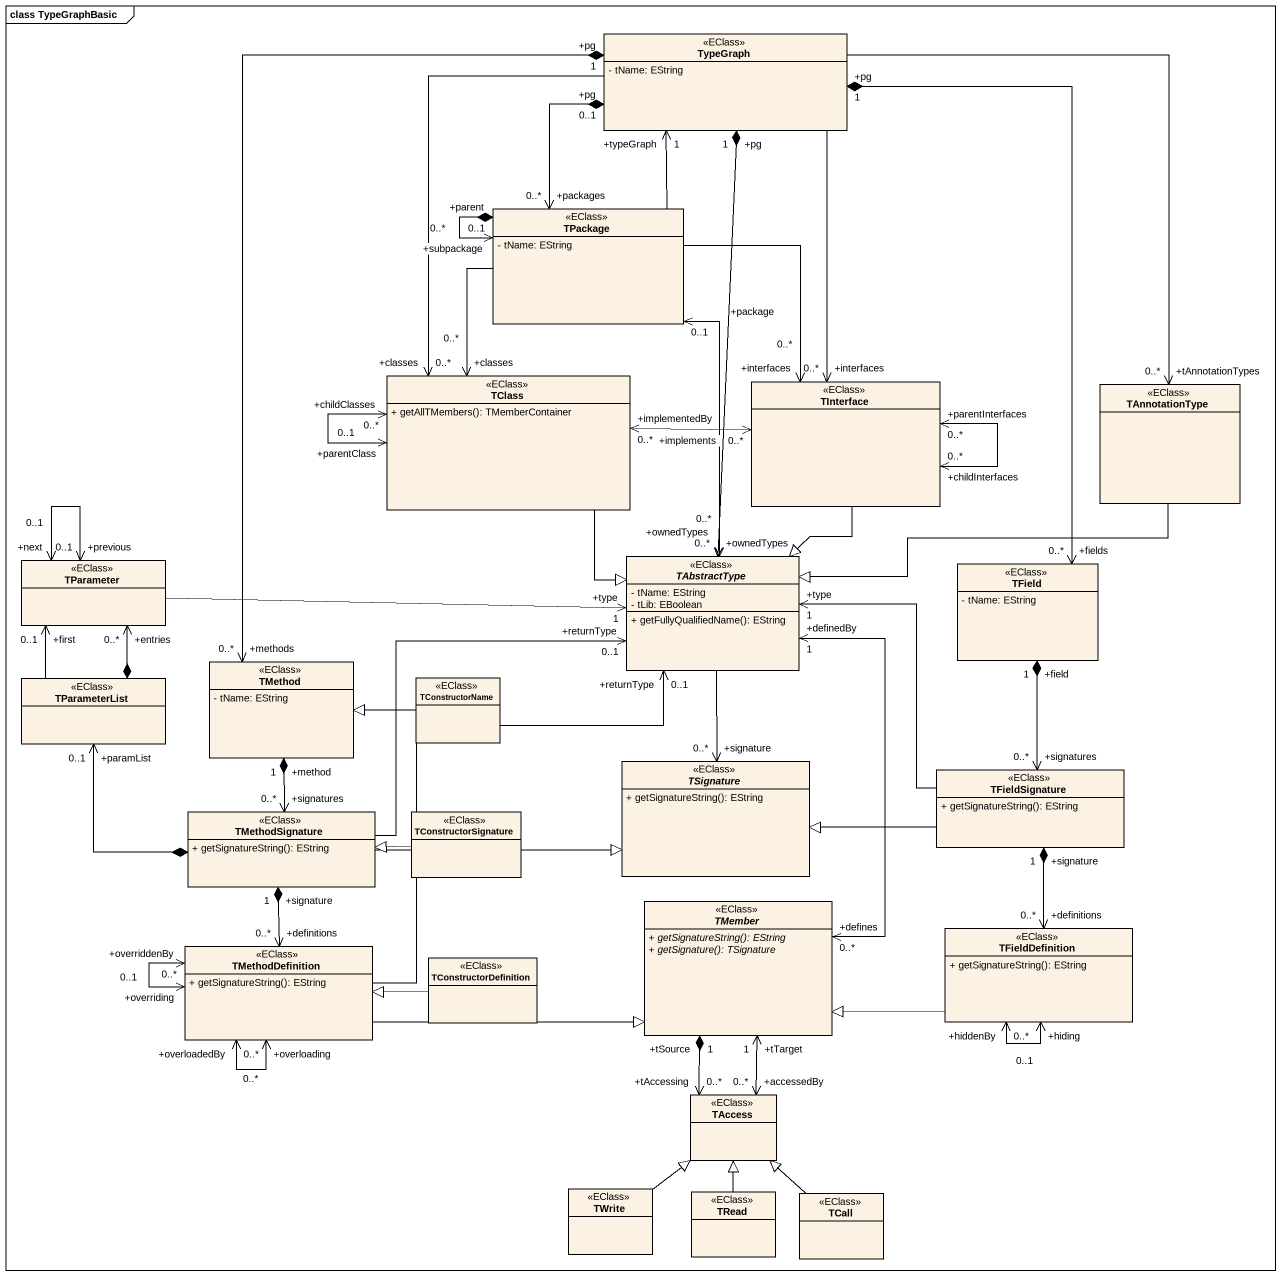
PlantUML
@startuml
mainframe class TypeGraphBasic
hide circle
hide empty members
skinparam classAttributeIconSize 0
class TypeGraph <<EClass>> {
  - tName: EString
}
class TPackage <<EClass>> {
  - tName: EString
}
class TClass <<EClass>> {
  + getAllTMembers(): TMemberContainer
}
class TInterface <<EClass>>
class TAnnotationType <<EClass>>
class TParameter <<EClass>>
abstract class TAbstractType <<EClass>> {
  - tName: EString
  - tLib: EBoolean
  + getFullyQualifiedName(): EString
}
class TField <<EClass>> {
  - tName: EString
}
class TParameterList <<EClass>>
class TMethod <<EClass>> {
  - tName: EString
}
class TConstructorName <<EClass>>
abstract class TSignature <<EClass>> {
  + getSignatureString(): EString
}
class TFieldSignature <<EClass>> {
  + getSignatureString(): EString
}
class TMethodSignature <<EClass>> {
  + getSignatureString(): EString
}
class TConstructorSignature <<EClass>>
abstract class TMember <<EClass>> {
  {abstract} + getSignatureString(): EString
  {abstract} + getSignature(): TSignature
}
class TFieldDefinition <<EClass>> {
  + getSignatureString(): EString
}
class TMethodDefinition <<EClass>> {
  + getSignatureString(): EString
}
class TConstructorDefinition <<EClass>>
class TAccess <<EClass>>
class TWrite <<EClass>>
class TRead <<EClass>>
class TCall <<EClass>>
TypeGraph "+pg\n0..1" *--> "+packages\n0..*" TPackage
TypeGraph --> "+classes\n0..*" TClass
TypeGraph --> "+interfaces\n0..*" TInterface
TypeGraph --> "+tAnnotationTypes\n0..*" TAnnotationType
TypeGraph "+pg\n1" *--> "+ownedTypes\n0..*" TAbstractType
TypeGraph "+pg\n1" *--> "+fields\n0..*" TField
TypeGraph "+pg\n1" *--> "+methods\n0..*" TMethod
TPackage -up-> "+typeGraph\n1" TypeGraph
TPackage "+parent\n0..1" *--> "+subpackage\n0..*" TPackage
TPackage --> "+classes\n0..*" TClass
TPackage --> "+interfaces\n0..*" TInterface
TPackage "+package\n0..1" <--> "+ownedTypes\n0..*" TAbstractType
TClass "+childClasses\n0..*" <--> "+parentClass\n0..1" TClass
TClass "+implementedBy\n0..*" <-right-> "+implements\n0..*" TInterface
TClass --|> TAbstractType
TInterface "+childInterfaces\n0..*" <--> "+parentInterfaces\n0..*" TInterface
TInterface --|> TAbstractType
TAnnotationType -left-|> TAbstractType
TParameter "+previous\n0..1" <--> "+next\n0..1" TParameter
TParameter -right-> "+type\n1" TAbstractType
TAbstractType --> "+signature\n0..*" TSignature
TAbstractType "+definedBy\n1" <--> "+defines\n0..*" TMember
TParameterList *-up-> "+entries\n0..*" TParameter
TParameterList -up-> "+first\n0..1" TParameter
TMethod "+method\n1" *--> "+signatures\n0..*" TMethodSignature
TConstructorName -left-|> TMethod
TFieldSignature -up-> "+type\n1" TAbstractType
TFieldSignature "+signatures\n0..*" <-up-* "+field\n1" TField
TFieldSignature -left-|> TSignature
TMethodSignature -right-> "+returnType\n0..1" TAbstractType
TMethodSignature *-up-> "+paramList\n0..1" TParameterList
TMethodSignature -right-|> TSignature
TMethodSignature "+signature\n1" *--> "+definitions\n0..*" TMethodDefinition
TConstructorSignature -left-|> TMethodSignature
TFieldDefinition "+definitions\n0..*" <-up-* "+signature\n1" TFieldSignature
TFieldDefinition -left-|> TMember
TFieldDefinition "+hiddenBy\n0..*" <--> "+hiding\n0..1" TFieldDefinition
TMethodDefinition -up-> "+returnType\n0..1" TAbstractType
TMethodDefinition -right-|> TMember
TMethodDefinition "+overriddenBy\n0..*" <--> "+overriding\n0..1" TMethodDefinition
TMethodDefinition "+overloadedBy\n0..*" <--> "+overloading\n0..*" TMethodDefinition
TConstructorDefinition -left-|> TMethodDefinition
TAccess "+accessedBy\n0..*" <-up-> "+tTarget\n1" TMember
TAccess "+tAccessing\n0..*" <-up-* "+tSource\n1" TMember
TWrite -up-|> TAccess
TRead -up-|> TAccess
TCall -up-|> TAccess
@enduml
